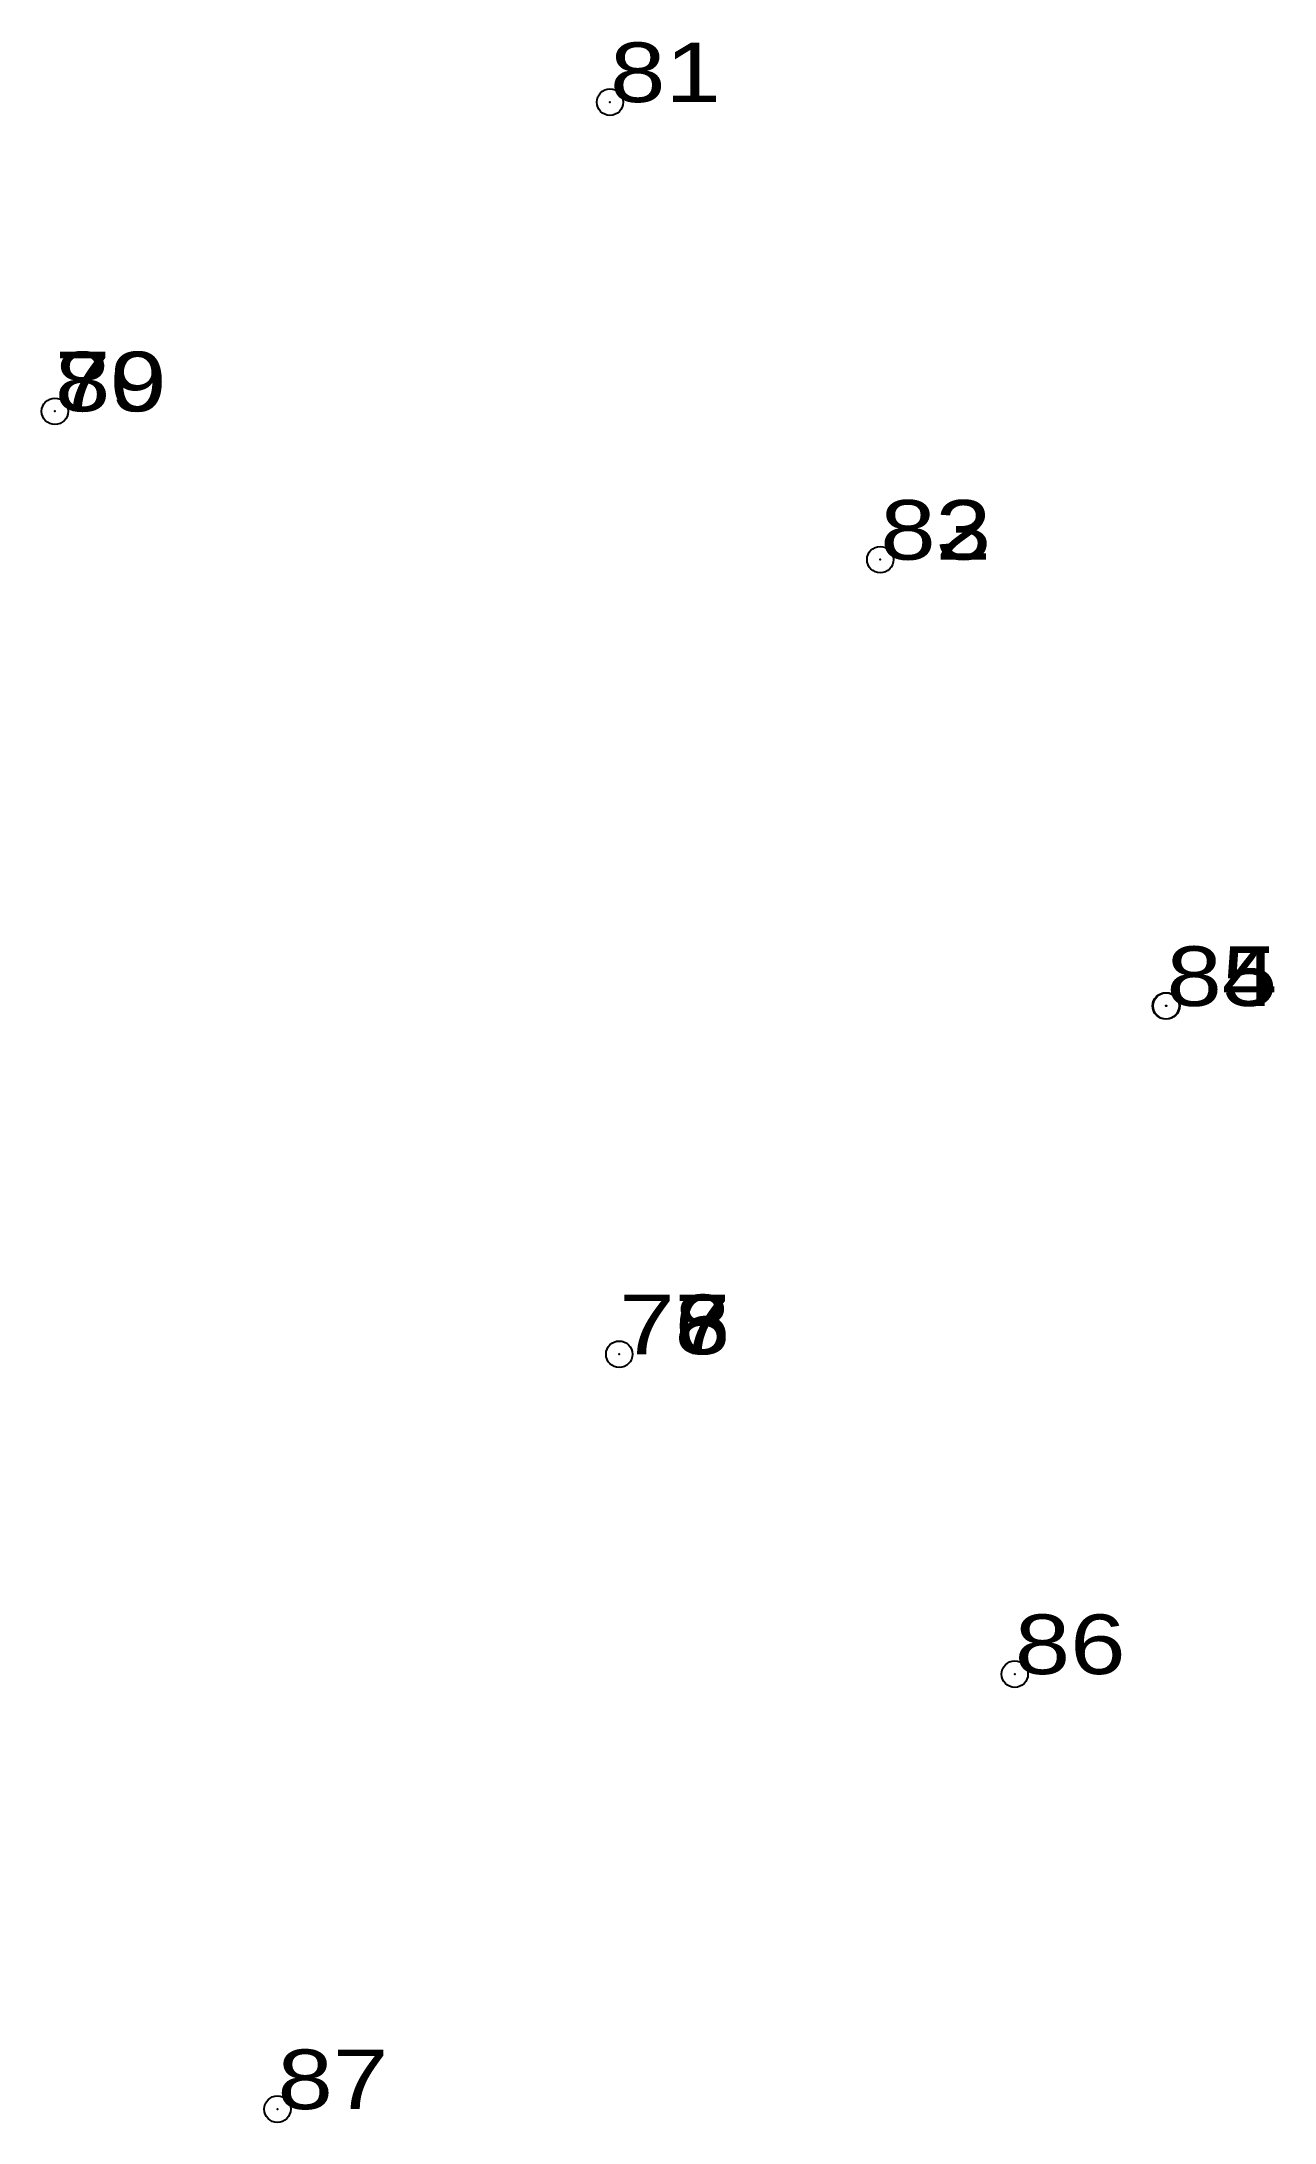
# Model space of a CAD drawing. Header units: metres. Extents: x 545627 to 550304, y 1836745 to 1839585.
# Drawn here: x 550285.04 to 550303.65, y 1838460.98 to 1838492.4 of the extents above.
import ezdxf

# ---------------------------------------------------------------- set-up
doc = ezdxf.new("R2010")
doc.units = ezdxf.units.M
doc.header["$LTSCALE"] = 0.8
doc.header["$PDMODE"] = 32
doc.header["$PDSIZE"] = 0.4
doc.layers.add('12', color=7, linetype='Continuous', lineweight=13)
doc.layers.add('7', color=7, linetype='Continuous')

msp = doc.modelspace()

# ---------------------------------------------------------------- linework, layer by layer
at = {"layer": '7'}
for p in [(550293.62, 1838491.49), (550285.24, 1838486.82), (550297.7, 1838484.58), (550302.01, 1838477.84), (550302.02, 1838477.84), (550293.76, 1838472.58), (550299.73, 1838467.75), (550288.6, 1838461.18)]:
    msp.add_point(p, dxfattribs=at)

# ---------------------------------------------------------------- texts
at = {"layer": '12', "width": 1.25}
for s, p in [('81', (550293.62, 1838491.49)), ('80', (550285.24, 1838486.82)), ('79', (550285.24, 1838486.82)), ('82', (550297.7, 1838484.58)), ('83', (550297.7, 1838484.58)), ('84', (550302.02, 1838477.84)), ('85', (550302.02, 1838477.84)), ('76', (550293.76, 1838472.58)), ('78', (550293.76, 1838472.58)), ('77', (550293.76, 1838472.58)), ('86', (550299.73, 1838467.75)), ('87', (550288.6, 1838461.18))]:
    msp.add_text(s, height=0.9, dxfattribs=at).set_placement(p)

doc.saveas('drawing.dxf')
